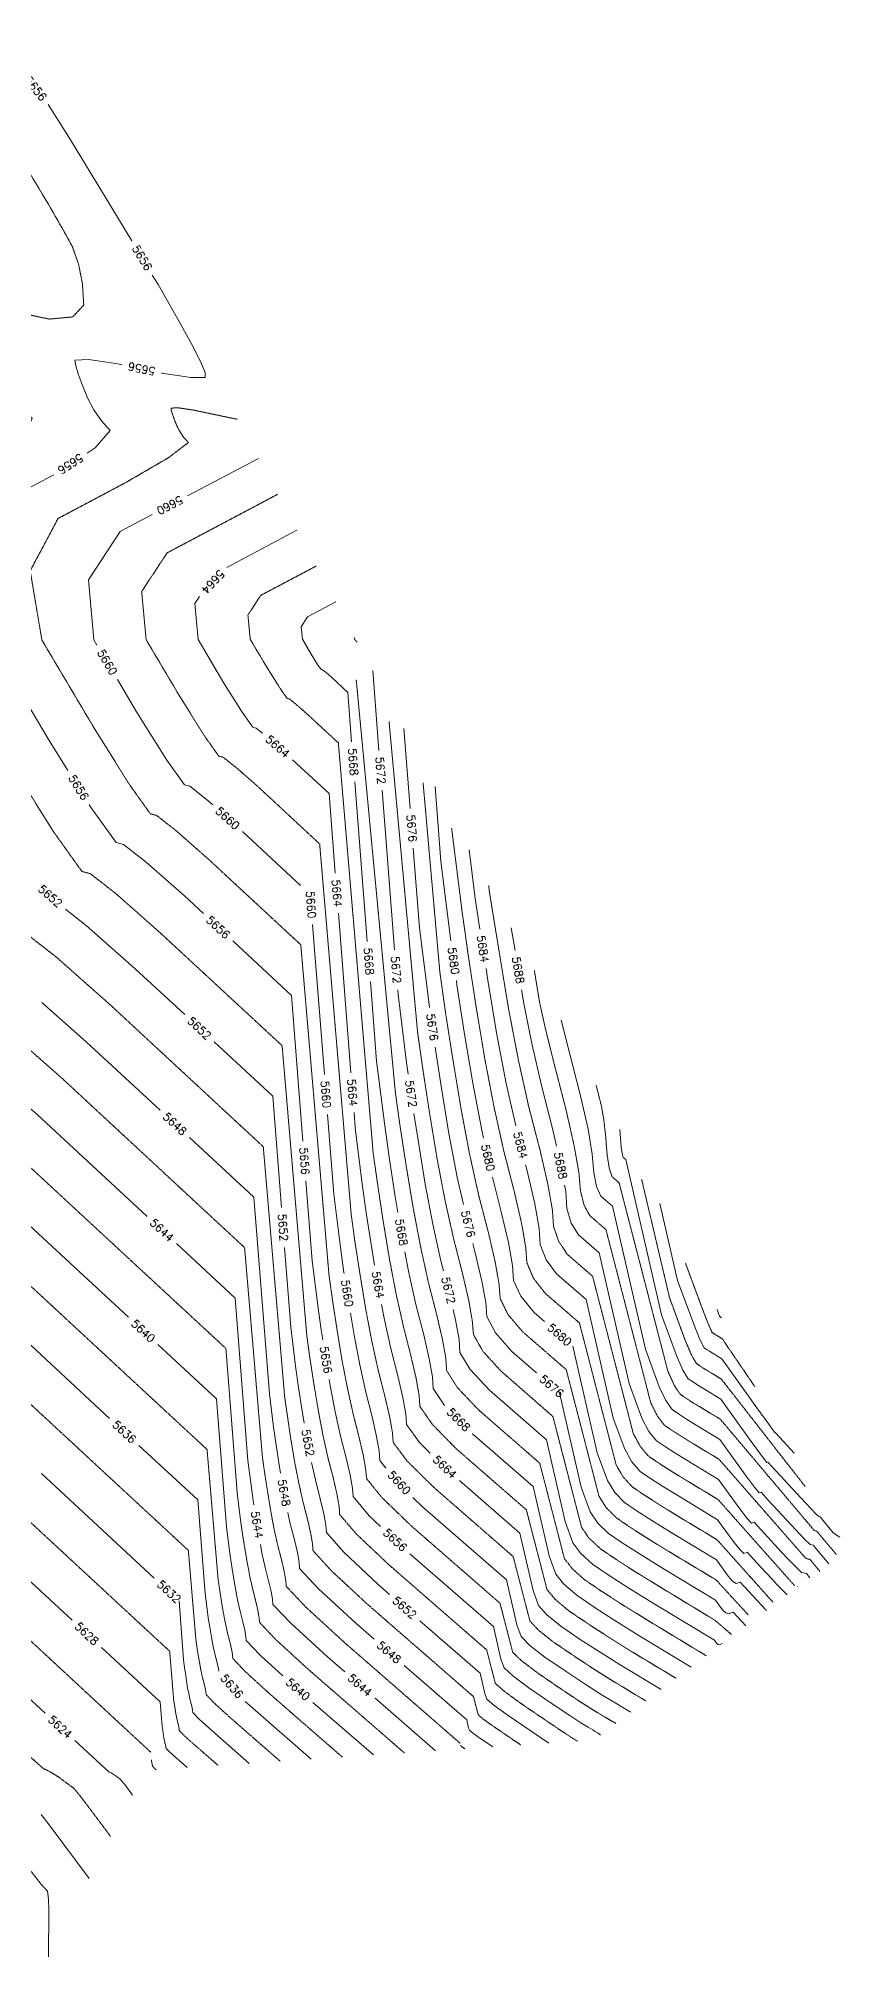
# Model space of a CAD drawing. Header units: feet. Extents: x 66046 to 70070, y 57473 to 60946.
# Drawn here: x 68166 to 68646, y 58676 to 59826 of the extents above; entities that cross this region are included whole.
import ezdxf
from ezdxf.enums import TextEntityAlignment as Align

# ---------------------------------------------------------------- set-up
doc = ezdxf.new("R2010")
doc.units = ezdxf.units.FT
doc.header["$MEASUREMENT"] = 0
doc.linetypes.add('DASHED2', pattern=[0.375, 0.25, -0.125])
for name, color, linetype, lineweight in [('Surface-Existing-Annotation', 3, 'DASHED2', 0), ('Surface-Existing-Contours-Major', 3, 'Continuous', 0), ('Surface-Finished-Contours-Minor', 6, 'DASHED2', 13)]:
    doc.layers.add(name, color=color, linetype=linetype, lineweight=lineweight)
doc.styles.get("Standard").update_dxf_attribs({"font": 'simplex.shx'})

msp = doc.modelspace()

# ---------------------------------------------------------------- linework, layer by layer
at = {"layer": 'Surface-Existing-Contours-Major', "flags": 128}
for points, elevation in [([(68222.1, 59704.8), (68206.7, 59730.1), (68185.3, 59765.3), (68172, 59786.6)], 5656), ([(68239.8, 59625.5), (68240, 59625.4), (68257.5, 59622.7), (68266.1, 59622.8), (68266, 59625.7), (68263.3, 59632.3), (68258.1, 59642.5), (68250.4, 59656.4), (68243.6, 59668.4), (68237.8, 59678.5), (68234.4, 59684.2)], 5656), ([(68195.4, 59577.4), (68200.1, 59580.5), (68209.2, 59591), (68203.9, 59596.8), (68199.3, 59603.3), (68195.5, 59610.6), (68192.3, 59618.5), (68190, 59625), (68188.5, 59629.8), (68187.9, 59633.2), (68196.3, 59633.5), (68213.7, 59631), (68216.3, 59630.4)], 5656), ([(68255.5, 59551.7), (68298, 59574.2)], 5660), ([(68130.2, 59493.3), (68125.8, 59511.9), (68139, 59545.2), (68175.3, 59564.4)], 5656), ([(68234.3, 59540.5), (68215.2, 59530.3), (68196.2, 59501.4), (68199.4, 59465.4), (68201.2, 59462.3)], 5660), ([(68321.1, 59531.2), (68279, 59508.9)], 5664), ([(68262.6, 59491.4), (68259.9, 59487.3), (68261.9, 59465.6), (68277.3, 59439.5), (68288.3, 59422), (68294.7, 59413), (68296.6, 59412.5), (68300.5, 59409.5)], 5664), ([(68344.3, 59488.2), (68327.4, 59479.3), (68323.6, 59473.3), (68324.4, 59465.8), (68329.7, 59456.8), (68333.5, 59450.7), (68335.7, 59447.6), (68336.4, 59447.4), (68338.5, 59445.8), (68341.9, 59442.8), (68351.5, 59433.8), (68353.8, 59404.2)], 5668), ([(68183.8, 59387.1), (68172.6, 59405.1), (68136.9, 59465.1), (68135.8, 59470)], 5656), ([(68213.5, 59441.7), (68225, 59422.3), (68243.1, 59393.3), (68253.7, 59378.4), (68256.9, 59377.6), (68266.7, 59369.9), (68270.6, 59366.4)], 5660), ([(68370.2, 59399.1), (68366.5, 59447)], 5672), ([(68385.2, 59412.2), (68388.9, 59364.3)], 5676), ([(68318.5, 59393.5), (68340.3, 59373.3), (68344, 59325.5)], 5664), ([(68363.2, 59284.5), (68355.7, 59380.2)], 5668), ([(68379.6, 59279.5), (68372.1, 59375.2)], 5672), ([(68413.3, 59284.8), (68407.4, 59332.5), (68403.9, 59377.5)], 5680), ([(68265, 59301.2), (68253.6, 59311.8), (68230.8, 59332), (68217.1, 59342.7), (68212.7, 59343.8), (68197.8, 59364.6), (68196.5, 59366.7)], 5656), ([(68288.5, 59350.4), (68323.3, 59318.1)], 5660), ([(68390.8, 59340.4), (68394.5, 59292.6), (68400.1, 59248.3), (68400.5, 59244.9)], 5676), ([(68424.4, 59339.5), (68428, 59310.2), (68430.7, 59291.9)], 5684), ([(68253.8, 59240.7), (68224.2, 59268.1), (68194.8, 59294), (68182.3, 59303.9)], 5652), ([(68353.4, 59205.8), (68345.9, 59301.5)], 5664), ([(68337.5, 59204.7), (68330.5, 59294.6)], 5660), ([(68451.8, 59279.1), (68449.5, 59292.7)], 5688), ([(68324.7, 59164.8), (68317.8, 59252.2), (68282.6, 59284.9)], 5656), ([(68434.4, 59268.2), (68435.3, 59262.6), (68440.7, 59229.7), (68446.5, 59199.4), (68452.2, 59173.9)], 5684), ([(68381.6, 59122), (68379.8, 59132.8), (68376.4, 59155.1), (68373.5, 59175.5), (68368.8, 59212.7), (68365.1, 59260.6)], 5668), ([(68381.5, 59255.5), (68381.7, 59252.7), (68386.8, 59211.9), (68387.7, 59205)], 5672), ([(68416.7, 59261.1), (68417, 59258.6), (68421.4, 59230.2), (68426.5, 59199.5), (68431.9, 59171.3), (68432.9, 59166.5)], 5680), ([(68476.7, 59161.8), (68474.5, 59171.6), (68467.7, 59198.1), (68461.8, 59223.4), (68457, 59247.4), (68455.7, 59255.5)], 5688), ([(68168.1, 59248), (68194.8, 59224.4), (68239.1, 59183.3)], 5648), ([(68479.4, 59237.4), (68491.3, 59191.1), (68495.6, 59172), (68498.1, 59156.9), (68499, 59145.8), (68500.7, 59137.5), (68503.3, 59131.8), (68510.3, 59125.7), (68530, 59039.9), (68538.2, 59017.4), (68542.2, 59009.1), (68546, 59003.7), (68549.7, 59001.2), (68554.5, 58998.1), (68560.4, 58994.4), (68574.5, 58985.9), (68589.9, 58964.4), (68595.3, 58957.3), (68598.2, 58953.8), (68599.3, 58954.3), (68603.6, 58949.5), (68617.4, 58934.6), (68622.5, 58929.1), (68625.8, 58925.7), (68628.7, 58922.8), (68630.6, 58922.4), (68639.8, 58911.3)], 5692), ([(68311.8, 59124.9), (68306.6, 59191.7), (68271.4, 59224.3)], 5652), ([(68403.9, 59221.2), (68407.5, 59197.7), (68412.2, 59169.3), (68417.2, 59143.1), (68420.9, 59126.7)], 5676), ([(68231.3, 59119.6), (68165.4, 59180.7), (68160.8, 59184.8)], 5644), ([(68339.4, 59180.8), (68343.1, 59132.9), (68346.9, 59102.6), (68349.2, 59086), (68349.3, 59085.3)], 5660), ([(68367.6, 59090.4), (68365.9, 59100.4), (68362.8, 59120.5), (68360.2, 59139), (68356, 59172.8), (68355.3, 59181.9)], 5664), ([(68391.2, 59181.3), (68393.7, 59165.3), (68398, 59139), (68402.6, 59115), (68407.4, 59093), (68409, 59087)], 5672), ([(68514.7, 59171.8), (68515.5, 59161.1), (68516, 59157.3), (68516.6, 59155), (68518.2, 59153.7), (68539.6, 59060.6), (68548.6, 59036.1), (68552.4, 59027.4), (68555.6, 59022.2), (68558.1, 59020.5), (68561.4, 59018.4), (68565.4, 59015.9), (68575.1, 59010), (68593.4, 58984.6), (68599.6, 58976.2), (68602.8, 58972), (68603.4, 58972.2), (68606, 58969.5), (68623.2, 58950.8), (68629.2, 58944.4), (68632.5, 58940.8), (68633.8, 58939.6), (68634.6, 58939.4), (68642.5, 58929.9), (68646.4, 58927.3)], 5696), ([(68311.2, 58965.7), (68310.4, 58970.6), (68308.6, 58982.4), (68307, 58993.3), (68304.6, 59013.2), (68295.3, 59131.2), (68256.7, 59167)], 5648), ([(68458.1, 59150.6), (68459, 59147), (68463.6, 59127.2), (68466.2, 59112.4), (68466.9, 59102.7), (68470.4, 59093.6), (68476.6, 59085.2), (68494.4, 59069.7), (68510.7, 58998.6), (68517.6, 58980), (68521.8, 58972.4), (68526.9, 58966.6), (68532.9, 58962.5), (68540.7, 58957.5), (68550.3, 58951.6), (68573.2, 58937.7), (68583.1, 58924), (68586.7, 58919.6), (68589, 58917.5), (68591, 58918.3), (68599, 58909.4), (68605.9, 58902), (68608.8, 58898.9), (68611.2, 58896.5), (68615, 58892.7)], 5684), ([(68326.5, 59140.9), (68330.3, 59093), (68333.6, 59066.2), (68335.7, 59051.5), (68336.6, 59045.5)], 5656), ([(68438.2, 59143.1), (68443.5, 59122.4), (68447.8, 59103.9), (68450.2, 59090.2), (68450.9, 59081.1), (68455.2, 59071.7), (68463.2, 59061.9), (68469.4, 59056.5)], 5680), ([(68520.3, 59019.3), (68502.3, 59097.7), (68489.9, 59108.5), (68485.5, 59115.5), (68482.9, 59124.3), (68482.2, 59134.7), (68481.5, 59138.3)], 5688), ([(68619.2, 58977.6), (68608.3, 58989.5), (68607.6, 58990.2), (68607.4, 58990.2), (68603.9, 58995), (68596.8, 59004.8), (68575.7, 59034.1), (68570.5, 59037.3), (68568.3, 59038.7), (68566.5, 59039.8), (68565.1, 59040.7), (68562.6, 59045.8), (68558.9, 59054.9), (68549.2, 59081.2), (68538.6, 59127.3)], 5700), ([(68149.7, 59124.3), (68220.1, 59059.1)], 5640), ([(68295.2, 58946.6), (68295, 58947.9), (68293.8, 58956.9), (68291.7, 58973.3), (68284.1, 59070.6), (68248.9, 59103.3)], 5644), ([(68426.6, 59103.4), (68428, 59097.8), (68432, 59080.7), (68434.2, 59067.9), (68434.9, 59059.5), (68440.1, 59049.8), (68449.8, 59038.6), (68464.7, 59025.7)], 5676), ([(68325.5, 58995.6), (68324.3, 59003), (68322.1, 59017), (68320.3, 59029.8), (68317.4, 59053.1), (68313.7, 59101)], 5652), ([(68409.5, 59006.2), (68402.8, 59016.4), (68402.3, 59023.4), (68400.4, 59034.2), (68397.1, 59048.6), (68392.4, 59066.7), (68388, 59086.8), (68385.8, 59098.3)], 5668), ([(68208.8, 58998.5), (68138.4, 59063.8)], 5636), ([(68353.1, 59061.6), (68355.3, 59048.4), (68358.7, 59030.5), (68362.3, 59014.2), (68366.1, 58999.4), (68368.8, 58987.7), (68370.3, 58979), (68370.8, 58973.2), (68374.3, 58968.7)], 5660), ([(68401, 58977.6), (68394.6, 58984), (68386.8, 58994.8), (68386.3, 59001.2), (68384.6, 59011), (68381.6, 59024), (68377.3, 59040.4), (68373.3, 59058.6), (68371.8, 59066.8)], 5664), ([(68414.7, 59063.7), (68416.2, 59057.5), (68418.3, 59045.7), (68418.8, 59037.9), (68424.9, 59027.8), (68436.5, 59015.3), (68470.6, 58985.6), (68481.8, 58936.6), (68486.5, 58923.8), (68491.3, 58917.4), (68498.3, 58911), (68507.7, 58904.6), (68520, 58896.7), (68535.2, 58887.2), (68571.3, 58865.4), (68572.7, 58863.4), (68573.5, 58862.9), (68574.3, 58862.7), (68576, 58863.4)], 5672), ([(68572.9, 59063.7), (68573.9, 59060.8), (68574.4, 59059.9), (68574.7, 59059.3), (68574.9, 59059.1), (68575.1, 59059), (68575.3, 59058.9), (68575.6, 59058.7)], 5704), ([(68312.7, 58844), (68299.2, 58856.3), (68290.6, 58865.3), (68290.5, 58867.7), (68289.8, 58871.5), (68288.7, 58876.5), (68287, 58882.8), (68285.5, 58889.7), (68284, 58897.4), (68282.7, 58905.7), (68281.5, 58913.4), (68280.5, 58920.5), (68278.9, 58933.4), (68272.9, 59010.1), (68237.7, 59042.7)], 5640), ([(68486.4, 59041.7), (68501.1, 58977.9), (68507.2, 58961.2), (68511.6, 58954), (68517.4, 58948), (68524.5, 58943.2), (68533.8, 58937.2), (68545.3, 58930.1), (68572.6, 58913.6), (68579.6, 58903.8), (68582.4, 58900.7), (68584.4, 58899.4), (68586.8, 58900.3), (68596.7, 58889.4), (68600.1, 58885.8), (68601.3, 58884.5), (68602, 58883.7), (68602.5, 58883.3)], 5680), ([(68340.4, 59021.8), (68341, 59018.2), (68344, 59002.3), (68347.2, 58987.9), (68350.6, 58974.9), (68353, 58964.5), (68354.4, 58956.7), (68354.7, 58951.6), (68364.3, 58940.1), (68371.1, 58933.6)], 5656), ([(68478.5, 59013.7), (68491.4, 58957.3), (68496.9, 58942.5), (68501.4, 58935.7), (68507.8, 58929.5), (68516.1, 58923.9), (68526.9, 58917), (68540.2, 58908.7), (68571.9, 58889.5), (68576.2, 58883.6), (68578.1, 58881.8), (68579.7, 58881.2), (68582.6, 58882.3), (68590.2, 58874)], 5676), ([(68628.6, 58902.9), (68626.6, 58905.4), (68623.6, 58906), (68619.1, 58910.5), (68615.8, 58913.8), (68611.6, 58918.3), (68601.3, 58929.5), (68595.1, 58936.3), (68593.6, 58935.7), (68591, 58938.4), (68586.5, 58944.2), (68573.8, 58961.8), (68555.3, 58973), (68547.6, 58977.8), (68541.3, 58981.9), (68536.5, 58985.1), (68532, 58990.7), (68527.9, 58998.7), (68520.3, 59019.3)], 5688), ([(68557.4, 58849.3), (68525.7, 58868.5), (68511.6, 58877.3), (68499.3, 58885.2), (68488.8, 58892.4), (68481.1, 58899), (68476.2, 58905), (68472.2, 58916), (68462.6, 58957.6), (68426.4, 58989.2)], 5668), ([(68226.4, 58982.2), (68261.6, 58949.6), (68266, 58893.5), (68267.2, 58884.1), (68267.9, 58878.9), (68268.8, 58873.2), (68269.8, 58867.2), (68270.8, 58861.6), (68272, 58856.5), (68273.2, 58851.9), (68274, 58848.2), (68274.2, 58846.8)], 5636), ([(68168, 58965.4), (68235.6, 58902.7)], 5632), ([(68376.6, 58892.9), (68369.7, 58898.9), (68349.1, 58918.2), (68338.7, 58930), (68338.4, 58934.5), (68337.2, 58941.2), (68335.1, 58950.3), (68332.2, 58961.6), (68329.9, 58972)], 5652), ([(68418.5, 58961.2), (68454.7, 58929.6), (68462.6, 58895.3), (68465.9, 58886.3), (68470.9, 58880.7), (68479.2, 58873.9), (68490.9, 58865.9), (68502.8, 58858.2), (68514.8, 58850.6), (68539.3, 58835.8)], 5664), ([(68115.9, 58942.7), (68186.3, 58877.4)], 5628), ([(68315.6, 58942.1), (68317.1, 58935.3), (68319.6, 58925.7), (68321.4, 58918), (68322.4, 58912.2), (68322.7, 58908.5), (68334, 58896.3), (68356.3, 58875.6), (68367.3, 58866.1)], 5648), ([(68521.4, 58822.3), (68520.4, 58822.7), (68517.4, 58824.5), (68511.8, 58827.9), (68503.5, 58832.9), (68493.8, 58839.1), (68482.5, 58846.6), (68469.7, 58855.3), (68460.7, 58862.3), (68455.5, 58867.6), (68452.9, 58874.7), (68446.7, 58901.6), (68396.4, 58945.5), (68390.6, 58951.1)], 5660), ([(68349.8, 58846.4), (68339.3, 58855.5), (68317.6, 58875.4), (68306.7, 58886.9), (68306.4, 58890), (68305.6, 58894.7), (68304.1, 58901.1), (68302.1, 58909), (68300.1, 58917.9), (68299.2, 58922.9)], 5644), ([(68388.7, 58917.3), (68438.8, 58873.6), (68443.3, 58854), (68445.2, 58848.9), (68450.5, 58844), (68460.1, 58836.8), (68474.1, 58827.3), (68484.7, 58820.2), (68491.9, 58815.5), (68495.7, 58813.2), (68498.4, 58811.6), (68499.9, 58810.7), (68500.2, 58810.5), (68500.7, 58810.2), (68501.4, 58809.8), (68503.1, 58808.5)], 5656), ([(68099.8, 58886.7), (68109.5, 58877.7), (68170.2, 58821.6)], 5624), ([(68292.5, 58791.5), (68270, 58811.2), (68262.4, 58818.1), (68258.6, 58822.1), (68258.5, 58823.3), (68258.2, 58825), (68257.7, 58827.3), (68256.9, 58830.2), (68256.2, 58833.4), (68255.5, 58836.9), (68254.9, 58840.8), (68254.4, 58844.4), (68253.9, 58847.6), (68253.1, 58853.6), (68250.4, 58889)], 5632), ([(68472, 58803.7), (68447.6, 58820.3), (68439.3, 58826.3), (68434.8, 58830.1), (68433.7, 58833.4), (68430.9, 58845.6), (68394.7, 58877.1)], 5652), ([(68255.3, 58789), (68246.8, 58796.4), (68244, 58799), (68242.6, 58800.5), (68242.5, 58801), (68242.4, 58801.7), (68242.2, 58802.7), (68241.9, 58803.9), (68241.6, 58805.3), (68241.3, 58806.7), (68241, 58808.3), (68240.8, 58809.8), (68240.6, 58811.2), (68240.3, 58813.7), (68239.1, 58828.5), (68203.9, 58861.1)], 5628), ([(68385.4, 58850.3), (68422.9, 58817.6), (68424, 58812.7), (68424.5, 58811.4), (68426.2, 58810), (68429.3, 58807.7), (68438.5, 58801.4)], 5648), ([(68329.7, 58794), (68293.1, 58826), (68290, 58828.7)], 5636), ([(68330.7, 58828.1), (68366.9, 58796.6)], 5640), ([(68404.1, 58799.1), (68367.9, 58830.6)], 5644), ([(68222.5, 58772.5), (68217.9, 58778.8), (68216.2, 58780.9), (68215.2, 58782.1), (68215, 58782.3), (68214.3, 58782.7), (68213.4, 58783.4), (68212.1, 58784.3), (68210.9, 58785.1), (68209.7, 58785.8), (68208.6, 58786.3), (68187.9, 58805.3)], 5624), ([(68196.5, 58722.6), (68172.5, 58754.7), (68167.7, 58760.9)], 5620)]:
    msp.add_lwpolyline(points, dxfattribs=dict(at, elevation=elevation))
at = {"layer": 'Surface-Finished-Contours-Minor', "flags": 128}
for points, elevation in [([(68455.2, 58802.6), (68438.5, 58814), (68432.7, 58818.1), (68429.7, 58820.8), (68426.9, 58831.6), (68363, 58887.3), (68341.6, 58907.2), (68330.7, 58919.2), (68330.4, 58923.4), (68329.3, 58929.6), (68327.4, 58938), (68324.7, 58948.5), (68322.1, 58960.1), (68319.6, 58972.9), (68317.3, 58986.8), (68315.4, 58999.7), (68313.7, 59011.6), (68300.9, 59161.4), (68209.5, 59246.2), (68176.9, 59275.1), (68157.4, 59290.3), (68151.1, 59291.9), (68130, 59321.6), (68094, 59379.2), (68043.2, 59464.8), (68019.3, 59527.2), (68022.3, 59566.2), (68052.2, 59582.1), (68067.7, 59597.6), (68068.8, 59612.6), (68055.5, 59627.4), (68043.9, 59643.9), (68034.1, 59662.2), (68026.1, 59682.3), (68020.3, 59698.5), (68016.6, 59710.9), (68015, 59719.3), (68018.1, 59724.1), (68025.6, 59725.2), (68037.7, 59722.7), (68045, 59731.9), (68047.7, 59752.9), (68043.4, 59818.5)], 5650), ([(68095.6, 59826.2), (68114.3, 59813.2), (68125.3, 59801.1), (68137.9, 59783.2), (68152.2, 59759.7), (68162.8, 59742.2), (68169.7, 59730.7), (68173, 59725.2), (68176.8, 59718.5), (68181.4, 59710.5), (68186.5, 59701.2), (68190.2, 59690.7), (68192.5, 59679), (68193.3, 59666.2), (68186.7, 59659.1), (68172.6, 59657.8), (68151, 59662.4), (68136.9, 59663.7), (68130.3, 59661.9), (68131.2, 59656.8), (68133.4, 59649.5), (68136.9, 59639.8), (68141.7, 59627.8), (68147.5, 59616.8), (68154.4, 59607), (68162.4, 59598.2), (68156, 59586.2), (68135.2, 59570.8), (68100.1, 59552.2), (68090.3, 59517), (68105.7, 59465), (68146.4, 59396.4), (68175.2, 59350.3), (68192.2, 59326.5), (68197.2, 59325.2), (68212.8, 59313), (68238.9, 59289.9), (68312.2, 59222), (68327, 59048), (68328.9, 59034.2), (68331.2, 59019.3), (68333.9, 59003.1), (68336.7, 58988.3), (68339.7, 58974.7), (68342.9, 58962.6), (68345.1, 58952.8), (68346.4, 58945.6), (68346.7, 58940.8), (68356.7, 58929.1), (68376.3, 58910.6), (68434.8, 58859.6), (68440, 58839.5), (68445.4, 58834.8), (68455.3, 58827.5), (68469.9, 58817.6), (68480.1, 58810.7), (68486, 58806.8), (68489.2, 58804.9)], 5654), ([(67904.7, 59798), (67905.2, 59790.6), (67904.5, 59788.3), (67902.8, 59787.5), (67900.2, 59788), (67899.2, 59784.4), (67899.8, 59776.7), (67901.9, 59764.9), (67907.1, 59747.6), (67915.3, 59724.8), (67926.6, 59696.6), (67940.3, 59670.9), (67956.5, 59647.7), (67975.2, 59627.1), (67979.5, 59609), (67969.2, 59593.4), (67944.5, 59580.3), (67948.4, 59537.4), (67980.8, 59464.6), (68041.7, 59362), (68084.8, 59292.9), (68110.1, 59257.4), (68117.7, 59255.4), (68141, 59237.1), (68180.1, 59202.6), (68289.7, 59100.9), (68300.4, 58975.1), (68301.8, 58965.2), (68303.5, 58954.4), (68305.4, 58942.7), (68307.4, 58932), (68309.6, 58922.2), (68311.9, 58913.4), (68313.5, 58906.4), (68314.4, 58901.1), (68314.7, 58897.7), (68326.4, 58885.3), (68349.6, 58864), (68418.9, 58803.6)], 5646), ([(68385.5, 58797.8), (68327.7, 58848.1), (68308.4, 58865.8), (68298.7, 58876.1), (68298.4, 58878.9), (68297.7, 58883.1), (68296.4, 58888.8), (68294.6, 58895.9), (68292.8, 58903.8), (68291.2, 58912.5), (68289.6, 58921.9), (68288.2, 58930.7), (68287.1, 58938.7), (68285.3, 58953.4), (68278.5, 59040.4), (68150.6, 59158.9), (68105.1, 59199.2), (68077.9, 59220.5), (68069.1, 59222.8), (68039.5, 59264.2), (67989.3, 59344.7), (67918.3, 59464.4), (67877.4, 59547.6), (67866.8, 59594.3), (67886.2, 59604.6), (67891.2, 59620.4), (67881.6, 59641.5), (67857.6, 59668.1), (67837.7, 59695.4), (67822, 59723.5), (67810.5, 59752.4), (67799.5, 59771), (67789, 59779.4), (67779, 59777.6), (67772.1, 59776.5), (67768.2, 59776.3), (67766.5, 59777.5)], 5642), ([(68348.3, 58795.3), (68304.6, 58833.4), (68290, 58846.7), (68282.6, 58854.5), (68282.5, 58856.6), (68281.9, 58859.9), (68280.9, 58864.2), (68279.5, 58869.6), (68278.2, 58875.6), (68276.9, 58882.3), (68275.7, 58889.5), (68274.7, 58896.1), (68273.8, 58902.3), (68267.2, 58979.8), (68121.2, 59115.2), (68069.2, 59161.2), (68038.1, 59185.5), (68028.1, 59188.2), (67994.3, 59235.5), (67936.9, 59327.5), (67855.8, 59464.1), (67806.5, 59557.8), (67789, 59608.3), (67803.2, 59615.9), (67802.9, 59631.8), (67788.1, 59655.9), (67758.6, 59688.4), (67738, 59712.8), (67726, 59729), (67722.8, 59737), (67720.4, 59742.3), (67718.8, 59744.9), (67717.3, 59744.6)], 5638), ([(68311.1, 58792.8), (68281.5, 58818.6), (68271.6, 58827.6), (68266.6, 58832.9), (68266.5, 58834.4), (68266.1, 58836.6), (68265.4, 58839.6), (68264.4, 58843.3), (68263.5, 58847.5), (68262.7, 58852), (68261.8, 58857), (68261.1, 58861.6), (68260.5, 58865.8), (68256, 58919.3), (68091.8, 59071.5), (68033.3, 59123.3), (67998.4, 59150.6), (67987, 59153.6), (67949.1, 59206.8), (67884.5, 59310.2), (67793.3, 59463.9), (67735.6, 59568), (67711.2, 59622.4), (67720.2, 59627.2), (67719.2, 59638.2), (67707.9, 59655.5), (67665.3, 59702.6)], 5634), ([(67618.7, 59665.2), (67633.6, 59648.7), (67637.3, 59642.5), (67637.2, 59638.4), (67633.4, 59636.4), (67664.6, 59578.2), (67730.9, 59463.7), (67832.1, 59293), (67903.9, 59178.1), (67946, 59119), (67958.6, 59115.7), (67997.4, 59085.3), (68062.4, 59027.9), (68244.8, 58858.8), (68247.2, 58829.4), (68247.6, 58827.1), (68248, 58824.6), (68248.4, 58821.8), (68248.9, 58819.3), (68249.4, 58817.1), (68249.9, 58815), (68250.3, 58813.4), (68250.5, 58812.1), (68250.6, 58811.3), (68253.2, 58808.5), (68258.4, 58803.8), (68273.9, 58790.3)], 5630), ([(68233.5, 58798.2), (68033, 58984.2), (67961.5, 59047.4), (67918.8, 59080.8), (67905, 59084.4), (67861, 59145.5), (67786.7, 59264), (67682.3, 59439.9), (67612.4, 59557.7), (67577, 59617.3), (67576.2, 59618.7), (67575.2, 59620.1), (67574.1, 59621.6), (67572.8, 59623.2), (67571.8, 59624.4), (67571.1, 59625.2), (67570, 59625.9)], 5626), ([(68512.3, 58815.5), (68511.7, 58815.9), (68511.3, 58816.1), (68510.8, 58816.4), (68510.3, 58816.6), (68507.9, 58818), (68503.7, 58820.5), (68497.7, 58824.2), (68489.2, 58829.6), (68478.3, 58836.9), (68464.9, 58846.1), (68455.6, 58853.2), (68450.4, 58858.2), (68442.8, 58887.6), (68389.7, 58933.9), (68371.9, 58951.1), (68362.8, 58962.4), (68362.3, 58967.8), (68360.9, 58976.1), (68358.3, 58987.2), (68354.8, 59001), (68351.4, 59016.4), (68348.1, 59033.3), (68345.1, 59051.7), (68342.5, 59068.7), (68340.3, 59084.4), (68323.4, 59282.5), (68268.3, 59333.6), (68248.7, 59350.9), (68237, 59360.1), (68233.2, 59361.1), (68220.4, 59379), (68198.8, 59413.7), (68168.2, 59465.3), (68161.2, 59506.8), (68177.9, 59538.2), (68218.2, 59559.6), (68244.3, 59574.8), (68256, 59583.8), (68253.4, 59586.6), (68251.2, 59589.8), (68249.3, 59593.4), (68247.7, 59597.3), (68246.6, 59600.4), (68245.8, 59602.8), (68245.6, 59604.4), (68249.8, 59604.6), (68258.6, 59603.3), (68285.3, 59597.7)], 5658), ([(67505.8, 59574.2), (67538.1, 59552.7), (67550.8, 59543.1), (67560.1, 59534.4), (67565.9, 59526.9), (67571.2, 59519.6), (67576, 59512.7), (67580.2, 59506.1), (67612.4, 59452.1), (67672.6, 59350.9), (67760.7, 59202.3), (67824.5, 59102), (67864, 59049.8), (67879.1, 59045.9), (67919.3, 59015.2), (67984.8, 58957.9), (68075.3, 58873.9), (68136.7, 58817.5), (68169, 58788.5), (68172, 58787.1), (68175.2, 58785.3), (68178.6, 58783.1), (68182.1, 58780.4), (68184.8, 58778.5), (68186.4, 58777.3), (68187.2, 58776.8), (68190.1, 58773.3), (68195.2, 58766.7), (68209.5, 58747.6)], 5622), ([(68309.5, 59552.7), (68243.3, 59517.6), (68228, 59494.4), (68230.7, 59465.5), (68251.2, 59430.9), (68265.7, 59407.7), (68274.2, 59395.7), (68276.8, 59395), (68284.6, 59388.9), (68297.8, 59377.3), (68334.7, 59343), (68353.6, 59120.8), (68356, 59103.3), (68359, 59084.2), (68362.4, 59063.5), (68366, 59044.6), (68369.8, 59027.3), (68373.8, 59011.7), (68376.7, 58999.3), (68378.3, 58990.1), (68378.8, 58984), (68387, 58973), (68403.1, 58957.1), (68450.7, 58915.6), (68460.7, 58877), (68465.8, 58871.5), (68474.4, 58864.6), (68486.7, 58856.3), (68498.3, 58848.6), (68509.4, 58841.6), (68519.8, 58835.3), (68526.7, 58831.1), (68530.2, 58829), (68530.3, 58829)], 5662), ([(67444.6, 59524.9), (67449.6, 59520.8), (67453.2, 59517.9), (67457.7, 59514), (67463.2, 59509.2), (67474.5, 59501), (67491.5, 59489.4), (67514.2, 59474.3), (67532.8, 59459.7), (67547.4, 59445.7), (67557.8, 59432.1), (67567.3, 59419.2), (67575.8, 59406.7), (67583.3, 59394.9), (67612.3, 59346.6), (67662.8, 59261.9), (67734.7, 59140.7), (67788.1, 59058.5), (67823, 59015.2), (67839.3, 59010.9), (67875.4, 58984.7), (67931.3, 58936.5), (68007, 58866.3), (68059.8, 58818.5), (68089.6, 58792.9), (68096.5, 58789.7), (68103.8, 58785.5), (68111.5, 58780.5), (68119.6, 58774.5), (68125.6, 58770.1), (68129.4, 58767.4), (68131.2, 58766.2), (68136.2, 58760.3), (68144.5, 58749.7), (68156, 58734.3), (68164, 58723.9), (68168.3, 58718.4), (68168.9, 58717.8), (68169.7, 58717), (68170.6, 58716), (68171.6, 58714.8), (68172.2, 58709.7), (68172.4, 58700.9), (68172.1, 58675.6)], 5618), ([(68332.7, 59509.7), (68299.4, 59492.1), (68291.7, 59480.3), (68293.1, 59465.7), (68303.5, 59448.2), (68310.9, 59436.4), (68315.2, 59430.3), (68316.5, 59430), (68320.5, 59426.8), (68327.2, 59420.9), (68345.9, 59403.6), (68366.8, 59157.3), (68369.6, 59137.8), (68372.8, 59116.6), (68376.6, 59093.7), (68380.6, 59072.7), (68384.9, 59053.6), (68389.3, 59036.3), (68392.5, 59022.6), (68394.3, 59012.3), (68394.8, 59005.6), (68402.2, 58994.9), (68416.4, 58980.4), (68458.6, 58943.6), (68471, 58895.7), (68476, 58889.8), (68484, 58883.1), (68495.1, 58875.6), (68507.2, 58867.7), (68520.2, 58859.5), (68548.3, 58842.6)], 5666), ([(68357.1, 59464.1), (68356.6, 59464.6), (68356.4, 59464.8), (68356.3, 59464.9), (68356.3, 59464.9), (68356.1, 59465.1), (68355.9, 59465.4), (68355.6, 59465.9), (68355.5, 59466.3), (68355.5, 59466.5), (68355.8, 59466.7)], 5670), ([(68566.4, 58856.1), (68531.1, 58877.5), (68516, 58886.8), (68503.5, 58894.9), (68493.5, 58901.7), (68486.2, 58908.2), (68481.4, 58914.4), (68466.6, 58971.6), (68429.8, 59003.7), (68417.3, 59016.9), (68410.8, 59027.2), (68410.3, 59034.6), (68408.3, 59045.8), (68404.8, 59060.9), (68399.9, 59079.9), (68395.3, 59100.9), (68390.9, 59123.9), (68386.7, 59149.1), (68383.1, 59172.3), (68380.1, 59193.7), (68356.6, 59441.6)], 5670), ([(68376.3, 59416.4), (68393.4, 59230.1), (68396.7, 59206.8), (68400.6, 59181.5), (68405.1, 59154.1), (68409.9, 59129), (68415, 59106.2), (68420.3, 59085.5), (68424.1, 59069.1), (68426.2, 59056.8), (68426.9, 59048.7), (68432.5, 59038.8), (68443.2, 59027), (68474.5, 58999.6), (68491.7, 58933.1), (68496.3, 58926.5), (68503.1, 58920.2), (68511.9, 58914.2), (68523.4, 58906.8), (68537.7, 58898), (68571.6, 58877.4), (68581.6, 58868.8)], 5674), ([(68396.7, 59379.6), (68406.7, 59266.5), (68410.2, 59241.4), (68414.5, 59214), (68419.4, 59184.4), (68424.5, 59157.2), (68430, 59132.4), (68435.8, 59110.1), (68439.9, 59092.3), (68442.2, 59079.1), (68442.9, 59070.3), (68447.6, 59060.7), (68456.5, 59050.3), (68482.5, 59027.7), (68502.1, 58951.9), (68506.5, 58944.9), (68512.6, 58938.8), (68520.3, 58933.5), (68530.3, 58927.1), (68542.7, 58919.4), (68572.3, 58901.6), (68591.8, 58880.4)], 5678), ([(68413.8, 59352.4), (68420, 59303), (68423.8, 59275.9), (68428.3, 59246.4), (68433.6, 59214.6), (68439.2, 59185.3), (68445.1, 59158.7), (68451.3, 59134.7), (68455.7, 59115.6), (68458.2, 59101.3), (68458.9, 59091.9), (68462.8, 59082.6), (68469.9, 59073.5), (68490.4, 59055.7), (68512.4, 58970.6), (68516.7, 58963.2), (68522.2, 58957.3), (68528.7, 58952.9), (68537.2, 58947.4), (68547.8, 58940.8), (68572.9, 58925.7), (68606.3, 58888.3)], 5682), ([(68619.4, 58898.1), (68573.5, 58949.8), (68552.8, 58962.3), (68544.1, 58967.7), (68537.1, 58972.2), (68531.7, 58975.9), (68526.9, 58981.6), (68522.7, 58989.3), (68498.3, 59083.7), (68483.2, 59096.8), (68478, 59104.6), (68474.9, 59113.5), (68474.2, 59123.5), (68471.5, 59138.8), (68466.8, 59159.3), (68460.1, 59185), (68453.8, 59213.5), (68447.8, 59244.8), (68442.2, 59278.9), (68438.4, 59302.1), (68436.4, 59314.6), (68436, 59318)], 5686), ([(68634.5, 58906.7), (68628.6, 58913.9), (68626.2, 58914.4), (68574.1, 58973.9), (68557.9, 58983.7), (68551, 58988), (68545.5, 58991.5), (68541.3, 58994.4), (68537.1, 58999.9), (68533.1, 59008), (68506.3, 59111.7), (68496.6, 59120.1), (68493.1, 59126.5), (68491, 59135.1), (68490.1, 59145.8), (68487.2, 59162.1), (68482.3, 59183.9), (68475.2, 59211.3), (68469.9, 59232.7), (68466.5, 59248.1), (68463.4, 59267)], 5690), ([(68500.4, 59198.4), (68503.6, 59185.7), (68505, 59177.7), (68506.1, 59168), (68507, 59156.6), (68508.3, 59148.4), (68510, 59143.4), (68514.2, 59139.7), (68543.4, 59026.8), (68547.3, 59018.2), (68550.8, 59012.9), (68553.9, 59010.8), (68557.9, 59008.2), (68562.9, 59005.2), (68574.8, 58998), (68631.2, 58931.2), (68632.6, 58930.9), (68644.4, 58916.8)], 5694), ([(68625.7, 58957.6), (68575.4, 59022.1), (68567.9, 59026.6), (68564.8, 59028.5), (68562.3, 59030.2), (68560.4, 59031.5), (68557.5, 59036.6), (68553.7, 59045.5), (68544.4, 59070.9), (68527.7, 59141.8)], 5698), ([(68595.6, 59017.4), (68576, 59046.2), (68573, 59048), (68571.7, 59048.8), (68570.7, 59049.5), (68569.9, 59050), (68567.7, 59054.9), (68564.1, 59064.2), (68554, 59091.5)], 5702), ([(68621.1, 58897.6), (68621.5, 58897.5)], 5686), ([(68236.7, 58787.7), (68235.3, 58789), (68234.8, 58789.5), (68234.6, 58789.8), (68234.5, 58789.9), (68234.5, 58790.1), (68234.4, 58790.4), (68234.3, 58790.8), (68234.3, 58791.2), (68234.2, 58791.6), (68234.1, 58792.1), (68234, 58792.6), (68234, 58793), (68233.9, 58793.7)], 5626), ([(68421.8, 58800.3), (68420.2, 58801.4), (68419.6, 58801.8), (68419.3, 58802.1), (68419.2, 58802.4)], 5646)]:
    msp.add_lwpolyline(points, dxfattribs=dict(at, elevation=elevation))

# ---------------------------------------------------------------- texts
at = {"layer": 'Surface-Existing-Annotation'}
for s, rotation, p in [('5656', 308.5869, (68164.5, 59796, 5656)), ('5656', 301.0316, (68228.3, 59694.5, 5656)), ('5656', 168.1343, (68228, 59627.9, 5656)), ('5656', 212.7691, (68185.4, 59570.9, 5656)), ('5660', 207.9233, (68244.9, 59546.1, 5660)), ('5664', 226.7914, (68270.8, 59500.2, 5664)), ('5660', 300.6845, (68207.4, 59452, 5660)), ('5664', 318.4225, (68309.5, 59401.5, 5664)), ('5668', 274.478, (68354.8, 59392.2, 5668)), ('5672', 274.478, (68371.2, 59387.1, 5672)), ('5656', 301.9736, (68190.2, 59376.9, 5656)), ('5660', 318.0986, (68279.5, 59358.4, 5660)), ('5676', 274.478, (68389.9, 59352.4, 5676)), ('5652', 319.0518, (68173.2, 59311.7, 5652)), ('5660', 274.478, (68329.5, 59306.6, 5660)), ('5664', 274.478, (68345, 59313.5, 5664)), ('5656', 317.1642, (68273.8, 59293, 5656)), ('5684', 278.9079, (68432.5, 59280.1, 5684)), ('5668', 274.478, (68364.2, 59272.6, 5668)), ('5680', 277.9999, (68415, 59272.9, 5680)), ('5672', 274.478, (68380.5, 59267.5, 5672)), ('5688', 279.3876, (68453.7, 59267.3, 5688)), ('5676', 278.0949, (68402.2, 59233.1, 5676)), ('5652', 317.1642, (68262.6, 59232.5, 5652)), ('5660', 274.478, (68338.4, 59192.8, 5660)), ('5664', 274.478, (68354.3, 59193.9, 5664)), ('5672', 278.2645, (68389.5, 59193.2, 5672)), ('5648', 317.1642, (68247.9, 59175.1, 5648)), ('5656', 274.478, (68325.6, 59152.8, 5656)), ('5680', 282.6999, (68435.6, 59154.8, 5680)), ('5684', 284.3206, (68455.1, 59162.3, 5684)), ('5688', 281.4481, (68479.1, 59150.1, 5688)), ('5644', 317.1642, (68240.1, 59111.4, 5644)), ('5652', 274.478, (68312.7, 59112.9, 5652)), ('5668', 280.0189, (68383.7, 59110.1, 5668)), ('5676', 283.8581, (68423.7, 59115.1, 5676)), ('5660', 278.9213, (68351.2, 59073.5, 5660)), ('5664', 280.1001, (68369.7, 59078.6, 5664)), ('5672', 283.8336, (68411.9, 59075.3, 5672)), ('5640', 317.1642, (68228.9, 59050.9, 5640)), ('5680', 318.9334, (68478.5, 59048.6, 5680)), ('5656', 279.1206, (68338.5, 59033.6, 5656)), ('5676', 318.9334, (68473.7, 59017.8, 5676)), ('5668', 314.7151, (68418, 58997.7, 5668)), ('5636', 317.1642, (68217.6, 58990.4, 5636)), ('5652', 280.5096, (68327.7, 58983.8, 5652)), ('5664', 316.8475, (68409.7, 58969.4, 5664)), ('5660', 312.932, (68382.4, 58959.9, 5660)), ('5648', 280.6125, (68313.4, 58953.9, 5648)), ('5644', 279.444, (68297.2, 58934.7, 5644)), ('5656', 317.1084, (68379.9, 58925.5, 5656)), ('5632', 317.1642, (68244.4, 58894.6, 5632)), ('5652', 318.9334, (68385.6, 58885, 5652)), ('5628', 317.1642, (68195.1, 58869.3, 5628)), ('5648', 318.9334, (68376.3, 58858.2, 5648)), ('5636', 311.2006, (68282.1, 58837.8, 5636)), ('5640', 318.6483, (68321.7, 58836, 5640)), ('5644', 318.9334, (68358.8, 58838.5, 5644)), ('5624', 317.4089, (68179.1, 58813.4, 5624))]:
    msp.add_text(s, height=4.8, rotation=rotation, dxfattribs=at).set_placement(p, align=Align.MIDDLE_CENTER)

doc.saveas('drawing.dxf')
